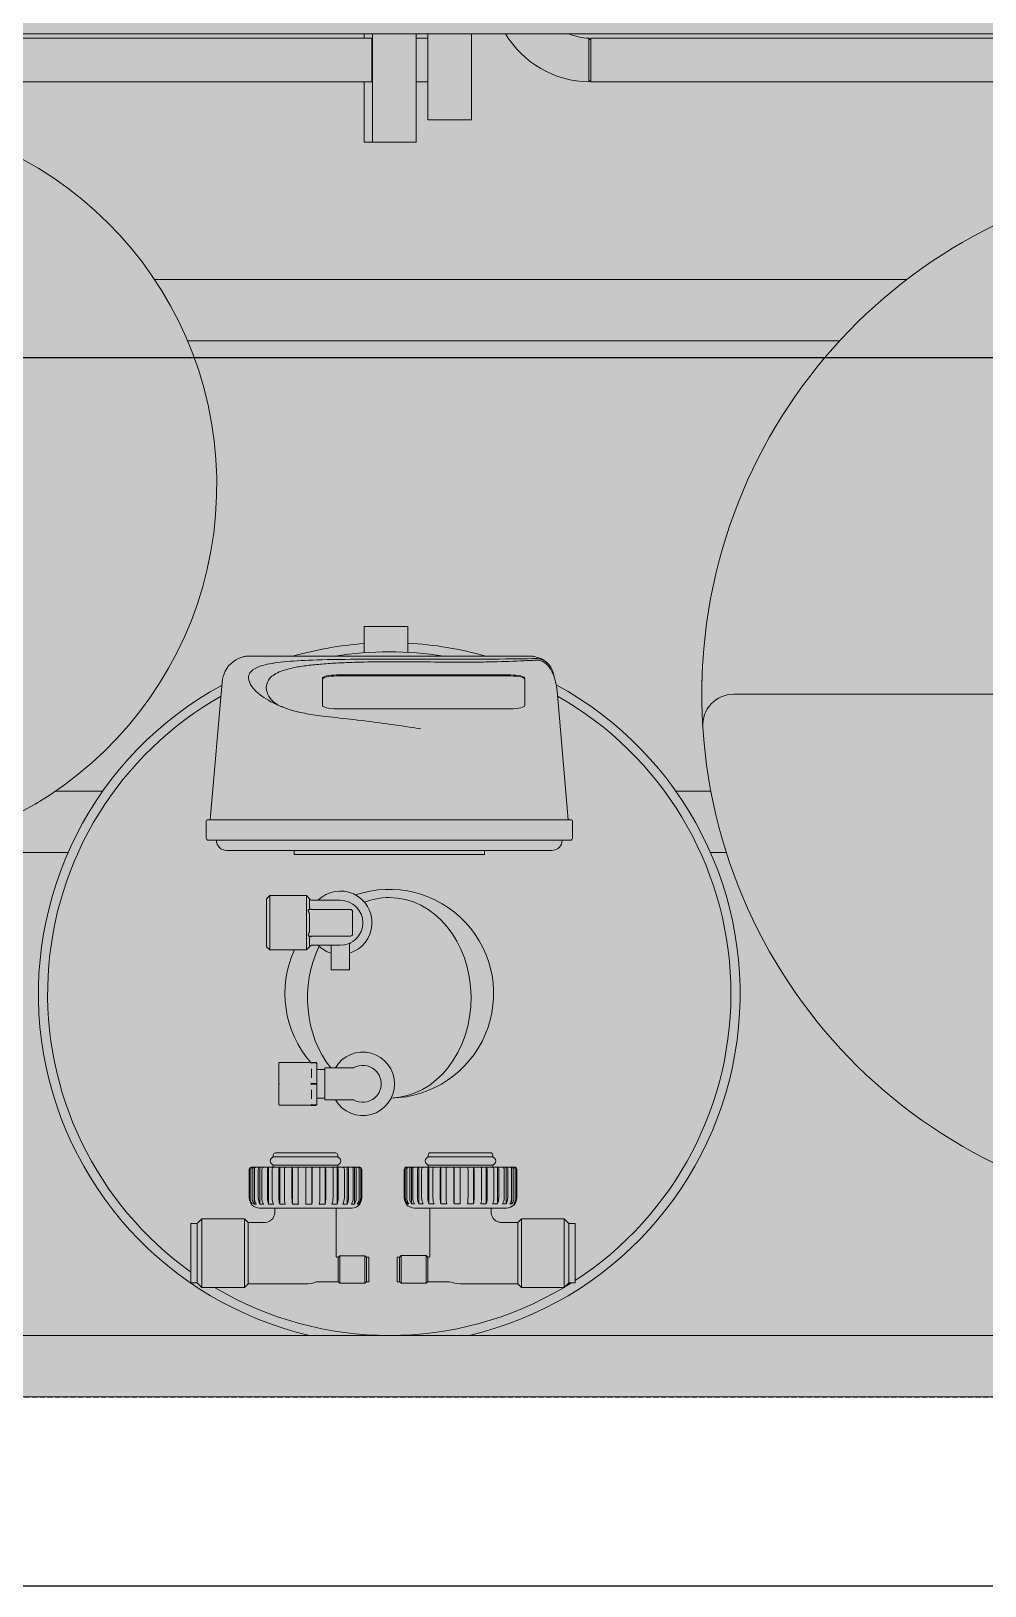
# Model space of a CAD drawing. Header units: centimetres. Extents: x 405564 to 502064, y 46284 to 60634.
# Drawn here: x 484770.3 to 484817, y 55890.3 to 55966.3 of the extents above; entities that cross this region are included whole.
import ezdxf

# ---------------------------------------------------------------- set-up
doc = ezdxf.new("R2010")
doc.units = ezdxf.units.CM
doc.linetypes.add('( Hidden )', pattern=[0.375, 0.25, -0.125])
doc.layers.get('0').update_dxf_attribs({"color": 8, "lineweight": 9})
doc.layers.add('0-KRCN-MİMARİ-220526', color=8, linetype='Continuous', lineweight=9)
doc.layers.add('Visible (ISO)', color=8, linetype='Continuous', lineweight=18)
doc.layers.add('AS_NOT_MIMARI', color=8, linetype='Continuous')
doc.layers.add('AS_TAV', color=8, linetype='Continuous')

# ---------------------------------------------------------------- blocks, each defined once
blk = doc.blocks.new('A$Cdfb98813')
h = blk.add_hatch()
h.set_pattern_fill('ANGLE', color=256)
h.set_pattern_definition([(0, (-482318.783, -59032.118), (0, 6.985), [5.08, -1.905]), (90, (-482318.783, -59032.118), (-6.985, 4e-16), [5.08, -1.905])])
h.paths.add_polyline_path([(2235.139, -683), (325.139, -683), (325.139, -933.015), (2235.139, -933.015)])
h.paths.add_polyline_path([(800, -700), (900, -700), (900, -800), (800, -800)], flags=16)
h.paths.add_polyline_path([(1700, -700), (1800, -700), (1800, -800), (1700, -800)], flags=16)
at = {"linetype": '( Hidden )'}
blk.add_lwpolyline([(2235.139, -683), (325.139, -683), (325.139, -933.015), (2235.139, -933.015)], close=True, dxfattribs=at)
blk.add_lwpolyline([(2235.139, -683), (325.139, -683), (325.139, -933.015), (2235.139, -933.015)], close=True, dxfattribs=at)
at = {"layer": 'AS_TAV'}
blk.add_lwpolyline([(1880, -882.25), (621.002, -882.25), (621.002, -942.25), (1880, -942.25)], close=True, dxfattribs=at)
at = {"layer": 'Visible (ISO)'}
for p, q in [((1002.004, -866.415), (842.484, -866.415)), ((919.053, -866.635), (937.25, -866.635)), ((936.876, -866.415), (936.876, -866.635)), ((937.25, -868.768), (937.25, -866.635)), ((937.289, -866.415), (937.289, -871.714)), ((939.423, -866.415), (939.423, -871.714)), ((939.423, -866.635), (939.993, -866.635)), ((939.993, -870.626), (939.993, -866.415)), ((942.127, -870.626), (942.127, -866.415)), ((947.952, -866.726), (947.863, -866.633)), ((947.952, -868.768), (947.952, -866.635)), ((947.952, -866.635), (982.114, -866.635)), ((919.053, -868.768), (937.25, -868.768)), ((936.876, -868.768), (936.876, -871.714)), ((939.993, -868.768), (939.423, -868.768)), ((947.858, -868.767), (947.952, -868.675)), ((947.952, -868.768), (982.114, -868.768)), ((942.127, -870.626), (939.993, -870.626)), ((936.876, -871.714), (937.289, -871.714)), ((937.289, -871.714), (939.423, -871.714)), ((963.411, -878.415), (926.621, -878.415)), ((960.12, -881.415), (928.24, -881.415)), ((939.009, -895.377), (936.876, -895.377)), ((936.876, -896.66), (936.876, -895.377)), ((939.009, -896.639), (939.009, -895.377)), ((931.171, -896.826), (945.033, -896.826)), ((934.83, -897.91), (934.83, -899.226)), ((944.03, -897.743), (935.53, -897.743)), ((935.53, -897.792), (944.03, -897.792)), ((944.73, -899.226), (944.73, -897.91)), ((929.94, -898.092), (929.352, -904.815)), ((929.94, -898.088), (929.94, -898.088)), ((946.301, -898.522), (946.852, -904.815)), ((935.53, -899.393), (944.03, -899.393)), ((1002.832, -898.687), (954.926, -898.687)), ((924.098, -903.415), (921.787, -903.415)), ((953.821, -903.415), (952.106, -903.415)), ((929.152, -904.865), (929.152, -905.715)), ((929.202, -904.815), (929.851, -904.815)), ((929.851, -904.815), (931.391, -904.815)), ((931.391, -904.815), (944.813, -904.815)), ((944.813, -904.815), (946.353, -904.815)), ((946.353, -904.815), (947.002, -904.815)), ((947.052, -904.865), (947.052, -905.715)), ((929.9, -905.815), (929.252, -905.815)), ((931.401, -905.815), (929.9, -905.815)), ((944.803, -905.815), (931.401, -905.815)), ((946.304, -905.815), (944.803, -905.815)), ((946.952, -905.815), (946.304, -905.815)), ((922.401, -906.415), (917.484, -906.415)), ((930.783, -906.315), (930.152, -906.315)), ((931.573, -906.315), (930.783, -906.315)), ((944.631, -906.315), (931.573, -906.315)), ((933.452, -906.315), (933.452, -906.515)), ((942.752, -906.515), (933.452, -906.515)), ((942.752, -906.315), (942.752, -906.515)), ((945.42, -906.315), (944.631, -906.315)), ((946.052, -906.315), (945.42, -906.315)), ((954.578, -906.415), (953.803, -906.415)), ((932.108, -908.675), (932.258, -908.525)), ((932.258, -911.175), (932.258, -908.525)), ((934.058, -908.525), (932.258, -908.525)), ((934.058, -911.175), (934.058, -908.525)), ((934.208, -908.675), (934.058, -908.525)), ((932.108, -908.675), (932.108, -911.025)), ((934.19, -909.2), (936.208, -909.2)), ((934.208, -909.2), (934.208, -908.675)), ((935.708, -908.75), (934.305, -908.75)), ((936.308, -909.3), (936.308, -910.4)), ((934.208, -910.263), (934.208, -909.436)), ((936.208, -910.5), (934.19, -910.5)), ((934.208, -911.025), (934.208, -910.5)), ((932.108, -911.025), (932.258, -911.175)), ((934.058, -911.175), (932.258, -911.175)), ((934.208, -911.025), (934.058, -911.175)), ((935.708, -910.95), (934.305, -910.95)), ((935.258, -912.15), (935.258, -910.95)), ((936.158, -912.15), (936.158, -910.916)), ((935.258, -912.15), (936.158, -912.15)), ((932.708, -917.72), (932.708, -916.725)), ((934.258, -916.673), (932.758, -916.673)), ((934.508, -916.67), (934.297, -916.67)), ((934.297, -916.692), (934.508, -916.692)), ((934.558, -916.728), (934.558, -916.72)), ((934.558, -917.712), (934.558, -916.728)), ((934.308, -917.434), (934.308, -916.985)), ((934.608, -917.02), (934.958, -917.02)), ((934.958, -916.945), (934.958, -918.495)), ((934.958, -916.945), (936.364, -916.945)), ((932.708, -918.715), (932.708, -917.72)), ((932.711, -917.72), (932.708, -917.72)), ((934.508, -917.698), (934.297, -917.698)), ((934.297, -917.742), (934.508, -917.742)), ((934.308, -918.454), (934.308, -918.005)), ((934.558, -917.728), (934.558, -917.712)), ((934.558, -918.712), (934.558, -917.728)), ((934.608, -918.42), (934.958, -918.42)), ((932.758, -918.767), (934.258, -918.767)), ((934.508, -918.748), (934.297, -918.748)), ((934.297, -918.77), (934.508, -918.77)), ((934.558, -918.72), (934.558, -918.712)), ((934.958, -918.495), (936.364, -918.495)), ((932.433, -921.291), (932.433, -921.191)), ((932.433, -921.291), (935.583, -921.291)), ((932.533, -921.091), (934.008, -921.091)), ((934.008, -921.091), (935.483, -921.091)), ((935.583, -921.291), (935.583, -921.191)), ((940.008, -921.288), (940.008, -921.188)), ((940.008, -921.288), (943.158, -921.288)), ((940.108, -921.088), (941.583, -921.088)), ((941.583, -921.088), (943.058, -921.088)), ((943.158, -921.288), (943.158, -921.188)), ((931.258, -921.891), (931.258, -923.291)), ((931.265, -921.891), (931.265, -923.291)), ((931.302, -923.291), (931.302, -921.891)), ((931.358, -921.791), (931.364, -921.791)), ((931.364, -921.798), (931.364, -921.791)), ((931.364, -921.791), (931.402, -921.791)), ((931.4, -921.891), (931.4, -923.291)), ((931.402, -921.791), (931.493, -921.791)), ((931.493, -923.591), (931.493, -921.791)), ((931.493, -921.791), (931.603, -921.791)), ((931.51, -923.291), (931.51, -921.891)), ((931.603, -921.791), (931.779, -921.791)), ((931.698, -921.891), (931.698, -923.291)), ((931.779, -923.591), (931.779, -921.791)), ((931.779, -921.791), (931.956, -921.791)), ((931.875, -923.291), (931.875, -921.891)), ((931.956, -921.791), (932.206, -921.791)), ((932.142, -921.891), (932.142, -923.291)), ((932.206, -923.591), (932.206, -921.791)), ((932.206, -921.791), (932.437, -921.791)), ((932.373, -923.291), (932.373, -921.891)), ((932.433, -921.691), (935.583, -921.691)), ((932.433, -921.791), (932.433, -921.691)), ((932.437, -921.791), (932.746, -921.791)), ((932.703, -921.891), (932.703, -923.291)), ((932.746, -923.591), (932.746, -921.791)), ((932.746, -921.791), (933.017, -921.791)), ((932.974, -923.291), (932.974, -921.891)), ((933.017, -921.791), (933.365, -921.791)), ((933.346, -921.891), (933.346, -923.291)), ((933.365, -923.591), (933.365, -921.791)), ((933.365, -921.791), (933.659, -921.791)), ((933.641, -923.291), (933.641, -921.891)), ((933.659, -921.791), (934.008, -921.791)), ((934.008, -921.791), (934.024, -921.791)), ((934.024, -921.791), (934.324, -921.791)), ((934.031, -921.891), (934.031, -923.291)), ((934.324, -921.791), (934.324, -923.591)), ((934.324, -921.791), (934.683, -921.791)), ((934.33, -923.291), (934.33, -921.891)), ((934.683, -921.791), (934.968, -921.791)), ((934.714, -921.891), (934.714, -923.291)), ((934.968, -921.791), (934.968, -923.591)), ((934.968, -921.791), (935.299, -921.791)), ((934.999, -923.291), (934.999, -921.891)), ((935.299, -921.791), (935.552, -921.791)), ((935.353, -921.891), (935.353, -923.291)), ((935.552, -921.791), (935.552, -923.591)), ((935.552, -921.791), (935.834, -921.791)), ((935.583, -921.791), (935.583, -921.691)), ((935.606, -923.291), (935.606, -921.891)), ((935.834, -921.791), (936.039, -921.791)), ((935.907, -921.891), (935.907, -923.291)), ((936.039, -921.791), (936.039, -923.591)), ((936.039, -921.791), (936.254, -921.791)), ((936.112, -923.291), (936.112, -921.891)), ((936.254, -921.791), (936.399, -921.791)), ((936.342, -921.891), (936.342, -923.291)), ((936.399, -921.791), (936.399, -923.591)), ((936.399, -921.791), (936.533, -921.791)), ((936.486, -923.291), (936.486, -921.891)), ((936.533, -921.791), (936.608, -921.791)), ((936.608, -921.791), (936.608, -921.827)), ((936.608, -921.791), (936.654, -921.791)), ((936.63, -921.891), (936.63, -923.291)), ((936.654, -921.791), (936.658, -921.791)), ((936.658, -921.791), (936.658, -921.791)), ((936.705, -923.291), (936.705, -921.891)), ((936.754, -921.891), (936.754, -923.291)), ((938.837, -923.288), (938.837, -921.888)), ((938.886, -921.888), (938.886, -923.288)), ((938.933, -921.788), (938.937, -921.788)), ((938.933, -921.788), (938.933, -921.788)), ((938.937, -921.788), (938.983, -921.788)), ((938.96, -923.288), (938.96, -921.888)), ((938.983, -921.824), (938.983, -921.788)), ((938.983, -921.788), (939.057, -921.788)), ((939.057, -921.788), (939.192, -921.788)), ((939.104, -921.888), (939.104, -923.288)), ((939.192, -923.588), (939.192, -921.788)), ((939.192, -921.788), (939.337, -921.788)), ((939.249, -923.288), (939.249, -921.888)), ((939.337, -921.788), (939.551, -921.788)), ((939.478, -921.888), (939.478, -923.288)), ((939.551, -923.588), (939.551, -921.788)), ((939.551, -921.788), (939.757, -921.788)), ((939.684, -923.288), (939.684, -921.888)), ((939.757, -921.788), (940.038, -921.788)), ((939.985, -921.888), (939.985, -923.288)), ((940.008, -921.688), (943.158, -921.688)), ((940.008, -921.788), (940.008, -921.688)), ((940.038, -923.588), (940.038, -921.788)), ((940.038, -921.788), (940.292, -921.788)), ((940.238, -923.288), (940.238, -921.888)), ((940.292, -921.788), (940.623, -921.788)), ((940.592, -921.888), (940.592, -923.288)), ((940.623, -923.588), (940.623, -921.788)), ((940.623, -921.788), (940.908, -921.788)), ((940.877, -923.288), (940.877, -921.888)), ((940.908, -921.788), (941.267, -921.788)), ((941.261, -921.888), (941.261, -923.288)), ((941.267, -923.588), (941.267, -921.788)), ((941.267, -921.788), (941.566, -921.788)), ((941.56, -923.288), (941.56, -921.888)), ((941.566, -921.788), (941.931, -921.788)), ((941.931, -921.788), (942.226, -921.788)), ((941.95, -921.888), (941.95, -923.288)), ((942.226, -921.788), (942.226, -923.588)), ((942.226, -921.788), (942.574, -921.788)), ((942.245, -923.288), (942.245, -921.888)), ((942.574, -921.788), (942.845, -921.788)), ((942.616, -921.888), (942.616, -923.288)), ((942.845, -921.788), (942.845, -923.588)), ((942.845, -921.788), (943.154, -921.788)), ((942.888, -923.288), (942.888, -921.888)), ((943.154, -921.788), (943.385, -921.788)), ((943.158, -921.788), (943.158, -921.688)), ((943.218, -921.888), (943.218, -923.288)), ((943.385, -921.788), (943.385, -923.588)), ((943.385, -921.788), (943.635, -921.788)), ((943.449, -923.288), (943.449, -921.888)), ((943.635, -921.788), (943.811, -921.788)), ((943.716, -921.888), (943.716, -923.288)), ((943.811, -921.788), (943.811, -923.588)), ((943.811, -921.788), (943.988, -921.788)), ((943.892, -923.288), (943.892, -921.888)), ((943.988, -921.788), (944.098, -921.788)), ((944.081, -921.888), (944.081, -923.288)), ((944.098, -921.788), (944.098, -923.588)), ((944.098, -921.788), (944.189, -921.788)), ((944.189, -921.788), (944.226, -921.788)), ((944.191, -923.288), (944.191, -921.888)), ((944.226, -921.788), (944.226, -921.795)), ((944.226, -921.788), (944.233, -921.788)), ((944.288, -921.888), (944.288, -923.288)), ((944.326, -923.288), (944.326, -921.888)), ((944.333, -921.888), (944.333, -923.288)), ((931.364, -923.591), (931.364, -923.533)), ((931.364, -923.591), (931.402, -923.591)), ((931.493, -923.591), (931.603, -923.591)), ((931.779, -923.591), (931.956, -923.591)), ((932.206, -923.591), (932.437, -923.591)), ((932.746, -923.591), (933.017, -923.591)), ((933.365, -923.591), (933.659, -923.591)), ((934.024, -923.591), (934.324, -923.591)), ((934.683, -923.591), (934.968, -923.591)), ((935.299, -923.591), (935.552, -923.591)), ((935.834, -923.591), (936.039, -923.591)), ((936.254, -923.591), (936.399, -923.591)), ((936.533, -923.591), (936.608, -923.591)), ((936.608, -923.441), (936.608, -923.591)), ((936.654, -923.591), (936.658, -923.591)), ((936.658, -923.591), (936.658, -923.585)), ((938.933, -923.588), (938.933, -923.582)), ((938.933, -923.588), (938.937, -923.588)), ((938.983, -923.588), (938.983, -923.438)), ((938.983, -923.588), (939.057, -923.588)), ((939.192, -923.588), (939.337, -923.588)), ((939.551, -923.588), (939.757, -923.588)), ((940.038, -923.588), (940.292, -923.588)), ((940.623, -923.588), (940.908, -923.588)), ((941.267, -923.588), (941.566, -923.588)), ((941.931, -923.588), (942.226, -923.588)), ((942.574, -923.588), (942.845, -923.588)), ((943.154, -923.588), (943.385, -923.588)), ((943.635, -923.588), (943.811, -923.588)), ((943.988, -923.588), (944.098, -923.588)), ((944.189, -923.588), (944.226, -923.588)), ((944.226, -923.529), (944.226, -923.588)), ((928.708, -924.541), (928.933, -924.316)), ((928.933, -924.316), (928.933, -927.666)), ((931.033, -924.316), (928.933, -924.316)), ((931.033, -927.666), (931.033, -924.316)), ((931.208, -924.491), (931.033, -924.316)), ((931.208, -927.491), (931.208, -924.491)), ((932.008, -924.491), (931.208, -924.491)), ((936.258, -923.791), (931.758, -923.791)), ((932.508, -923.991), (932.508, -923.791)), ((935.508, -925.991), (935.508, -923.791)), ((943.833, -923.788), (939.333, -923.788)), ((940.083, -925.988), (940.083, -923.788)), ((943.083, -923.988), (943.083, -923.788)), ((943.583, -924.488), (944.383, -924.488)), ((944.383, -924.488), (944.558, -924.313)), ((944.383, -924.488), (944.383, -927.488)), ((944.558, -924.313), (944.558, -927.663)), ((944.558, -924.313), (946.658, -924.313)), ((946.658, -927.663), (946.658, -924.313)), ((946.883, -924.538), (946.658, -924.313)), ((928.408, -927.441), (928.408, -924.541)), ((928.708, -924.541), (928.408, -924.541)), ((928.708, -927.441), (928.708, -924.541)), ((946.883, -924.538), (946.883, -927.438)), ((946.883, -924.538), (947.183, -924.538)), ((947.183, -924.538), (947.183, -927.438)), ((935.551, -926.191), (935.608, -926.191)), ((935.608, -926.191), (935.683, -926.116)), ((935.608, -926.191), (935.608, -927.391)), ((935.683, -926.116), (935.683, -927.466)), ((935.683, -926.116), (936.913, -926.116)), ((936.913, -926.116), (936.913, -927.466)), ((936.988, -926.191), (936.913, -926.116)), ((936.988, -927.391), (936.988, -926.191)), ((936.988, -926.191), (937.108, -926.191)), ((937.108, -926.191), (937.108, -927.391)), ((938.483, -927.388), (938.483, -926.188)), ((938.603, -926.188), (938.483, -926.188)), ((938.603, -926.188), (938.678, -926.113)), ((938.603, -926.188), (938.603, -927.388)), ((938.678, -927.463), (938.678, -926.113)), ((939.908, -926.113), (938.678, -926.113)), ((939.908, -927.463), (939.908, -926.113)), ((939.983, -926.188), (939.908, -926.113)), ((939.983, -927.388), (939.983, -926.188)), ((940.04, -926.188), (939.983, -926.188)), ((928.708, -927.441), (928.408, -927.441)), ((928.708, -927.441), (928.933, -927.666)), ((931.208, -927.491), (931.033, -927.666)), ((934.008, -927.491), (931.208, -927.491)), ((934.556, -927.391), (935.608, -927.391)), ((935.608, -927.391), (935.683, -927.466)), ((935.683, -927.466), (936.913, -927.466)), ((936.988, -927.391), (936.913, -927.466)), ((936.988, -927.391), (937.108, -927.391)), ((938.603, -927.388), (938.483, -927.388)), ((938.603, -927.388), (938.678, -927.463)), ((939.908, -927.463), (938.678, -927.463)), ((939.983, -927.388), (939.908, -927.463)), ((941.035, -927.388), (939.983, -927.388)), ((941.583, -927.488), (944.383, -927.488)), ((944.383, -927.488), (944.558, -927.663)), ((946.883, -927.438), (946.658, -927.663)), ((946.883, -927.438), (947.183, -927.438)), ((931.033, -927.666), (928.933, -927.666)), ((944.558, -927.663), (946.658, -927.663)), ((842.484, -930.015), (1054.484, -930.015)), ((839.484, -933.015), (1057.484, -933.015))]:
    blk.add_line(p, q, dxfattribs=at)
for centre, radius, start, end in [((947.952, -863.892), 4.877, 211.1542, 268.89477), ((947.952, -863.892), 2.743, 246.88535, 268.13494), ((911.572, -888.472), 18.1, 93.37893, 86.62107), ((978.879, -898.687), 25.5, 3.58332, 176.41668), ((938.102, -913.315), 17.15, 94.10027, 105.95999), ((938.102, -913.315), 17.15, 74.04001, 86.96729), ((931.171, -897.626), 0.8, 90, 102.26475), ((938.102, -913.315), 16.7, 80.88103, 99.11897), ((945.033, -897.626), 0.8, 77.73525, 90), ((938.102, -913.315), 17.15, 118.46719, 256.84575), ((938.102, -913.315), 16.7, 115.65575, 115.65577), ((938.102, -913.315), 17.15, 283.15425, 61.59343), ((938.102, -913.315), 16.7, 119.49394, 234.51587), ((938.102, -913.315), 16.7, 60.57023, 60.57025), ((938.102, -913.315), 16.7, 302.94075, 60.50606), ((954.926, -900.187), 1.5, 90, 183.58332), ((978.879, -898.687), 25.5, 183.58332, 356.41668), ((929.202, -904.865), 0.05, 90, 180), ((947.002, -904.865), 0.05, 0, 90), ((929.252, -905.715), 0.1, 180, 270), ((930.152, -905.815), 0.5, 180, 270), ((946.052, -905.815), 0.5, 270, 0), ((946.952, -905.715), 0.1, 270.0005, 0), ((935.708, -909.85), 1.55, 287.27198, 134.79132), ((938.102, -913.315), 5.1, 271.03421, 108.8895), ((934.305, -908.65), 0.1, 194.47751, 270), ((935.708, -909.85), 1.1, 270, 90), ((936.208, -909.3), 0.1, 0, 90), ((936.208, -910.4), 0.1, 270, 0), ((938.102, -913.315), 5.1, 155.19068, 221.17938), ((934.305, -911.05), 0.1, 90, 165.52249), ((935.708, -909.85), 1.55, 225.20868, 252.72802), ((936.808, -917.72), 1.55, 210, 150), ((936.808, -917.72), 0.9, 49.67978, 119.90828), ((934.608, -916.97), 0.05, 180, 270), ((938.102, -913.315), 5.1, 226.01277, 226.57282), ((938.102, -913.315), 4.625, 307.89154, 307.89292), ((934.608, -918.47), 0.05, 90, 180), ((936.808, -917.72), 0.9, 240.09172, 310.32022), ((932.483, -921.491), 0.2, 90, 270), ((932.533, -921.191), 0.1, 90.00093, 180), ((935.483, -921.191), 0.1, 0, 89.99907), ((935.533, -921.491), 0.2, 270, 90), ((940.058, -921.488), 0.2, 90, 270), ((940.108, -921.188), 0.1, 90.00093, 180), ((943.058, -921.188), 0.1, 0, 89.99907), ((943.108, -921.488), 0.2, 270, 90), ((931.358, -921.891), 0.1, 90, 180), ((944.233, -921.888), 0.1, 0, 90), ((931.758, -923.291), 0.5, 180, 270), ((936.258, -923.291), 0.5, 270, 323.1301), ((939.333, -923.288), 0.5, 216.8699, 270), ((943.833, -923.288), 0.5, 270, 0), ((934.008, -925.991), 1.5, 354.44669, 0), ((941.583, -925.988), 1.5, 180, 185.55331), ((934.008, -925.991), 1.5, 270, 290.69384), ((941.583, -925.988), 1.5, 249.30616, 270), ((938.102, -913.315), 16.7, 300.88187, 302.2541), ((938.102, -913.315), 16.7, 239.24636, 300.7773)]:
    blk.add_arc(centre, radius, start, end, dxfattribs=at)
at = {"layer": 'Visible (ISO)', "extrusion": (0, 0, -1)}
for centre, major_axis, ratio, start_param, end_param in [((935.53, -897.91), (-0.7, 0), 0.23913, 0, 1.570796), ((935.53, -897.959), (-0.7, 0), 0.23913, 0, 1.570796), ((944.03, -897.91), (0.7, 0), 0.23913, 4.712389, 6.283185), ((944.03, -897.959), (0.7, 0), 0.23913, 4.712389, 6.283185), ((882.122, -896.67), (63.981, -11.28), 0.675743, 6.052129, 6.054634), ((935.53, -899.226), (-0.7, 0), 0.23913, 4.712389, 6.283185), ((944.03, -899.226), (0.7, 0), 0.23913, 0, 1.570796), ((937.218, -909.132), (-34.559, 5.163), 0.258191, 1.586009, 1.602337), ((938.102, -913.515), (0, 4.9), 0.816327, 5.975015, 6.283185), ((938.102, -913.515), (0, 4.9), 0.816327, 0, 3.118518), ((938.102, -913.515), (0, 4.9), 0.816327, 3.936902, 5.251325), ((938.102, -913.515), (0, 4.9), 0.816327, 3.318247, 3.31825), ((931.364, -921.891), (-0.001, 0.1), 0.99364, 4.720675, 6.291364), ((931.402, -921.891), (0.001, -0.1), 0.99364, 1.579075, 3.149763), ((931.493, -921.891), (0, 0.1), 0.931206, 4.713185, 6.283874), ((931.603, -921.891), (0, -0.1), 0.931206, 1.571592, 3.14228), ((931.779, -921.891), (0, 0.1), 0.810261, 4.712701, 6.283389), ((931.956, -921.891), (0, -0.1), 0.810261, 1.571108, 3.141796), ((932.206, -921.891), (0, 0.1), 0.638404, 4.712572, 6.283261), ((932.437, -921.891), (0, -0.1), 0.638404, 1.57098, 3.141668), ((932.746, -921.891), (0, 0.1), 0.426434, 4.712524, 6.283212), ((933.017, -921.891), (0, -0.1), 0.426434, 1.570931, 3.141619), ((933.365, -921.891), (0, 0.1), 0.18767, 4.712504, 6.283192), ((933.659, -921.891), (0, -0.1), 0.18767, 1.570911, 3.1416), ((934.024, -921.891), (0, -0.1), 0.062887, 3.141589, 4.712277), ((934.324, -921.891), (0, 0.1), 0.062887, 6.283182, 7.85387), ((934.683, -921.891), (0, -0.1), 0.309492, 3.141579, 4.712267), ((934.968, -921.891), (0, 0.1), 0.309492, 6.283171, 7.853859), ((935.299, -921.891), (0, -0.1), 0.536651, 3.141547, 4.712235), ((935.552, -921.891), (0, 0.1), 0.536651, 6.28314, 7.853828), ((935.834, -921.891), (0, -0.1), 0.73009, 3.14147, 4.712158), ((936.039, -921.891), (0, 0.1), 0.73009, 6.283063, 7.853751), ((936.254, -921.891), (0, -0.1), 0.877654, 3.141238, 4.711926), ((936.399, -921.891), (0, 0.1), 0.877654, 6.282831, 7.853519), ((936.533, -921.891), (0, -0.1), 0.970073, 3.139914, 4.710602), ((936.608, -921.891), (0, 0.1), 0.970073, 6.281508, 7.852196), ((936.654, -921.891), (0.1, 0.003), 0.998461, 4.746543, 6.317231), ((938.937, -921.888), (0.1, -0.003), 0.998461, 3.107581, 4.678269), ((938.983, -921.888), (0, 0.1), 0.970073, 4.714176, 6.284864), ((939.057, -921.888), (0, -0.1), 0.970073, 1.572582, 3.14327), ((939.192, -921.888), (0, 0.1), 0.877654, 4.712852, 6.28354), ((939.337, -921.888), (0, -0.1), 0.877654, 1.571259, 3.141947), ((939.551, -921.888), (0, 0.1), 0.73009, 4.71262, 6.283308), ((939.757, -921.888), (0, -0.1), 0.73009, 1.571027, 3.141715), ((940.038, -921.888), (0, 0.1), 0.536651, 4.712543, 6.283231), ((940.292, -921.888), (0, -0.1), 0.536651, 1.57095, 3.141638), ((940.623, -921.888), (0, 0.1), 0.309492, 4.712511, 6.283199), ((940.908, -921.888), (0, -0.1), 0.309492, 1.570919, 3.141607), ((941.267, -921.888), (0, 0.1), 0.062887, 4.712501, 6.283189), ((941.566, -921.888), (0, -0.1), 0.062887, 1.570908, 3.141596), ((941.931, -921.888), (0, -0.1), 0.18767, 3.141586, 4.712274), ((942.226, -921.888), (0, 0.1), 0.18767, 6.283178, 7.853867), ((942.574, -921.888), (0, -0.1), 0.426434, 3.141566, 4.712254), ((942.845, -921.888), (0, 0.1), 0.426434, 6.283159, 7.853847), ((943.154, -921.888), (0, -0.1), 0.638404, 3.141517, 4.712206), ((943.385, -921.888), (0, 0.1), 0.638404, 6.28311, 7.853798), ((943.635, -921.888), (0, -0.1), 0.810261, 3.141389, 4.712077), ((943.811, -921.888), (0, 0.1), 0.810261, 6.282982, 7.85367), ((943.988, -921.888), (0, -0.1), 0.931206, 3.140904, 4.711592), ((944.098, -921.888), (0, 0.1), 0.931206, 6.282498, 7.853186), ((944.189, -921.888), (-0.001, -0.1), 0.99364, 3.133414, 4.704103), ((944.226, -921.888), (0.001, 0.1), 0.99364, 6.275015, 7.845703), ((931.761, -923.291), (0.002, 0.5), 0.99349, 4.063838, 4.707421), ((931.799, -923.291), (-0.002, -0.5), 0.99349, 0.922234, 1.565818), ((931.865, -923.291), (0, 0.5), 0.931065, 4.068321, 4.711904), ((931.975, -923.291), (0, -0.5), 0.931065, 0.926727, 1.57031), ((932.103, -923.291), (0, 0.5), 0.810138, 4.068617, 4.712201), ((932.28, -923.291), (0, -0.5), 0.810139, 0.927024, 1.570608), ((932.461, -923.291), (0, 0.5), 0.638308, 4.068696, 4.71228), ((932.692, -923.291), (0, -0.5), 0.638308, 0.927103, 1.570687), ((932.916, -923.291), (0, 0.5), 0.42637, 4.068726, 4.71231), ((933.188, -923.291), (0, -0.5), 0.42637, 0.927133, 1.570717), ((933.44, -923.291), (0, 0.5), 0.187641, 4.068738, 4.712321), ((933.734, -923.291), (0, -0.5), 0.187641, 0.927145, 1.570729), ((933.999, -923.291), (0, -0.5), 0.062878, 4.712454, 5.356038), ((934.299, -923.291), (0, 0.5), 0.062878, 1.570862, 2.214445), ((934.559, -923.291), (0, -0.5), 0.309445, 4.712461, 5.356044), ((934.844, -923.291), (0, 0.5), 0.309445, 1.570868, 2.214452), ((935.084, -923.291), (0, -0.5), 0.53657, 4.71248, 5.356064), ((935.338, -923.291), (0, 0.5), 0.53657, 1.570888, 2.214471), ((935.542, -923.291), (0, -0.5), 0.729979, 4.712528, 5.356111), ((935.747, -923.291), (0, 0.5), 0.729979, 1.570935, 2.214519), ((935.903, -923.291), (0, -0.5), 0.877521, 4.71267, 5.356253), ((936.048, -923.291), (0, 0.5), 0.877522, 1.571078, 2.214661), ((936.145, -923.291), (0.001, -0.5), 0.969926, 4.713478, 5.357061), ((936.22, -923.291), (-0.001, 0.5), 0.969926, 1.571887, 2.215471), ((936.253, -923.291), (0.501, -0.012), 0.998614, 6.259968, 6.903551), ((939.338, -923.287), (0.501, 0.012), 0.998614, 2.521274, 3.164857), ((939.371, -923.287), (0.001, 0.5), 0.969926, 4.067717, 4.7113), ((939.445, -923.287), (-0.001, -0.5), 0.969926, 0.926122, 1.569705), ((939.543, -923.287), (0, 0.5), 0.877521, 4.068525, 4.712108), ((939.688, -923.287), (0, -0.5), 0.877522, 0.926931, 1.570515), ((939.843, -923.287), (0, 0.5), 0.729979, 4.068667, 4.71225), ((940.049, -923.287), (0, -0.5), 0.729979, 0.927074, 1.570657), ((940.253, -923.287), (0, 0.5), 0.53657, 4.068714, 4.712298), ((940.506, -923.287), (0, -0.5), 0.53657, 0.927122, 1.570705), ((940.746, -923.287), (0, 0.5), 0.309445, 4.068734, 4.712317), ((941.032, -923.287), (0, -0.5), 0.309445, 0.927141, 1.570724), ((941.292, -923.287), (0, 0.5), 0.062878, 4.06874, 4.712324), ((941.592, -923.287), (0, -0.5), 0.062878, 0.927148, 1.570731), ((941.856, -923.287), (0, -0.5), 0.187641, 4.712456, 5.35604), ((942.151, -923.287), (0, 0.5), 0.187641, 1.570864, 2.214447), ((942.403, -923.287), (0, -0.5), 0.42637, 4.712468, 5.356052), ((942.674, -923.287), (0, 0.5), 0.42637, 1.570876, 2.214459), ((942.898, -923.287), (0, -0.5), 0.638308, 4.712498, 5.356082), ((943.13, -923.287), (0, 0.5), 0.638308, 1.570906, 2.214489), ((943.311, -923.287), (0, -0.5), 0.810138, 4.712577, 5.356161), ((943.487, -923.287), (0, 0.5), 0.810139, 1.570985, 2.214568), ((943.615, -923.287), (0, -0.5), 0.931065, 4.712874, 5.356457), ((943.726, -923.287), (0, 0.5), 0.931065, 1.571282, 2.214866), ((943.792, -923.287), (0.002, -0.5), 0.99349, 4.717357, 5.36094), ((943.829, -923.287), (-0.002, 0.5), 0.99349, 1.575775, 2.219358)]:
    blk.add_ellipse(centre, major_axis=major_axis, ratio=ratio, start_param=start_param, end_param=end_param, dxfattribs=at)
at = {"layer": 'Visible (ISO)'}
for points in [[(937.289, -866.688), (937.276, -866.701), (937.263, -866.714), (937.25, -866.727)], [(937.25, -868.676), (937.263, -868.689), (937.276, -868.702), (937.289, -868.715)], [(945.846, -897.175), (945.661, -897), (945.425, -896.892), (945.203, -896.844)], [(946.301, -898.522), (946.276, -898.238), (946.209, -897.958), (946.104, -897.689)], [(935.248, -911.33), (935.251, -911.331), (935.255, -911.332), (935.258, -911.334)], [(936.158, -911.334), (936.161, -911.332), (936.165, -911.331), (936.168, -911.33)], [(934.281, -916.696), (934.279, -916.7), (934.276, -916.704), (934.274, -916.708)], [(934.281, -916.67), (934.28, -916.67), (934.279, -916.67), (934.279, -916.67)], [(934.281, -916.67), (934.28, -916.67), (934.28, -916.67), (934.279, -916.67)], [(934.281, -917.693), (934.279, -917.69), (934.276, -917.687), (934.274, -917.685)], [(934.281, -917.746), (934.279, -917.75), (934.276, -917.753), (934.274, -917.755)], [(934.281, -918.743), (934.279, -918.74), (934.276, -918.736), (934.274, -918.732)], [(934.281, -918.77), (934.28, -918.77), (934.28, -918.77), (934.279, -918.77)], [(934.281, -918.77), (934.281, -918.77), (934.281, -918.77), (934.281, -918.77)], [(935.551, -926.191), (935.551, -926.191), (935.551, -926.191), (935.551, -926.191)], [(940.09, -926.133), (940.09, -926.133), (940.09, -926.133), (940.09, -926.133)], [(941.035, -927.388), (941.035, -927.388), (941.035, -927.388), (941.035, -927.388)]]:
    blk.add_open_spline(points, degree=3, dxfattribs=at)
for points, knots in [([(947.863, -866.633), (947.863, -866.633), (947.863, -866.633), (947.863, -866.633), (947.863, -866.633), (947.863, -866.661), (947.863, -866.715), (947.862, -866.769), (947.862, -866.847), (947.862, -866.947), (947.862, -867.046), (947.861, -867.164), (947.861, -867.293), (947.861, -867.423), (947.86, -867.562), (947.86, -867.702)], [-0.2501612, -0.2501612, -0.2501612, -0.2501612, -0.25, -0.25, -0.25, -0.1875, -0.1875, -0.1875, -0.125, -0.125, -0.125, -0.0625, -0.0625, -0.0625, 0, 0, 0, 0]), ([(947.86, -867.702), (947.859, -867.981), (947.859, -868.258), (947.859, -868.455), (947.858, -868.554), (947.858, -868.633), (947.858, -868.686), (947.858, -868.74), (947.858, -868.767), (947.858, -868.767)], [-1, -1, -1, -1, -0.875, -0.875, -0.875, -0.8125, -0.8125, -0.8125, -0.7500877, -0.7500877, -0.7500877, -0.7500877]), ([(931.001, -896.844), (930.642, -896.922), (930.256, -897.195), (929.997, -897.727), (929.956, -897.911), (929.94, -898.088)], [0, 0, 0, 0, 3.562875, 3.562875, 5.35559, 5.35559, 5.35559, 5.35559]), ([(933.395, -899.482), (933.145, -899.412), (932.885, -899.308), (932.629, -899.203), (932.466, -899.127), (931.978, -898.868), (931.723, -898.679), (931.419, -898.367), (931.332, -898.24), (931.254, -898.059), (931.237, -897.998), (931.221, -897.894), (931.221, -897.848), (931.236, -897.748), (931.255, -897.696), (931.353, -897.538), (931.477, -897.442), (931.872, -897.276), (932.146, -897.207), (932.858, -897.101), (933.274, -897.066), (934.227, -897.018), (934.812, -896.997), (936.402, -896.971), (937.086, -896.968), (938.284, -896.964), (938.99, -896.966), (940.846, -896.971), (941.913, -896.975), (944.034, -896.961), (944.725, -896.951), (945.277, -896.941)], [0.000246, 0.000246, 0.000246, 0.000246, 0.938792, 0.938792, 3.066916, 3.066916, 8.042911, 8.042911, 11.63656, 11.63656, 13.470257, 13.470257, 15.01691, 15.01691, 16.886952, 16.886952, 20.958774, 20.958774, 25.148685, 25.148685, 29.291194, 29.291194, 32.674371, 32.674371, 35.689613, 35.689613, 40.62606, 40.62606, 47.551374, 47.551374, 52.489589, 52.489589, 52.489589, 52.489589]), ([(945.277, -897.017), (945.275, -897.017), (945.273, -897.017), (945.147, -897.025), (945.022, -897.032), (944.772, -897.045), (944.646, -897.051), (944.016, -897.079), (943.506, -897.095), (942.738, -897.109), (942.482, -897.113), (941.97, -897.117), (941.714, -897.118), (940.948, -897.117), (940.44, -897.112), (939.424, -897.102), (938.916, -897.097), (937.896, -897.095), (937.383, -897.099), (936.609, -897.116), (936.349, -897.124), (935.828, -897.144), (935.565, -897.157), (935.047, -897.189), (934.793, -897.209), (934.306, -897.255), (934.073, -897.282), (933.75, -897.329), (933.647, -897.346), (933.451, -897.382), (933.359, -897.401), (933.099, -897.462), (932.949, -897.508), (932.69, -897.607), (932.582, -897.661), (932.4, -897.775), (932.328, -897.835), (932.156, -898.021), (932.104, -898.154), (932.087, -898.356), (932.091, -898.423), (932.115, -898.558), (932.135, -898.624), (932.221, -898.821), (932.316, -898.949), (932.515, -899.117), (932.581, -899.165), (932.655, -899.212)], [0.0776353, 0.0776353, 0.0776353, 0.0776353, 0.0779136, 0.0779136, 0.0935386, 0.0935386, 0.1091636, 0.1091636, 0.1716636, 0.1716636, 0.2029136, 0.2029136, 0.2341636, 0.2341636, 0.2966636, 0.2966636, 0.3591636, 0.3591636, 0.4216636, 0.4216636, 0.4529136, 0.4529136, 0.4841636, 0.4841636, 0.5154136, 0.5154136, 0.5466636, 0.5466636, 0.5622886, 0.5622886, 0.5779136, 0.5779136, 0.6091636, 0.6091636, 0.6404136, 0.6404136, 0.6716636, 0.6716636, 0.7341636, 0.7341636, 0.7654136, 0.7654136, 0.7966636, 0.7966636, 0.8591636, 0.8591636, 0.8847726, 0.8847726, 0.8847726, 0.8847726]), ([(946.147, -897.749), (946.133, -897.662), (946.107, -897.573), (946.03, -897.402), (945.977, -897.317), (945.84, -897.161), (945.761, -897.097), (945.614, -897.013), (945.547, -896.984), (945.409, -896.948), (945.343, -896.94), (945.277, -896.941)], [0, 0, 0, 0, 0.381629, 0.381629, 0.759783, 0.759783, 1.135288, 1.135288, 1.40392, 1.40392, 1.646261, 1.646261, 1.646261, 1.646261]), ([(946.104, -897.689), (946.063, -897.585), (946.012, -897.489), (945.879, -897.3), (945.794, -897.214), (945.643, -897.108), (945.577, -897.072), (945.465, -897.035), (945.427, -897.026), (945.35, -897.016), (945.314, -897.015), (945.277, -897.017)], [0.472865, 0.472865, 0.472865, 0.472865, 0.967811, 0.967811, 1.561774, 1.561774, 1.940129, 1.940129, 2.132617, 2.132617, 2.312393, 2.312393, 2.312393, 2.312393]), ([(953.429, -900.281), (953.429, -900.281), (953.428, -900.276), (953.428, -900.266), (953.428, -900.266), (953.428, -900.265), (953.427, -900.265), (953.427, -900.255), (953.426, -900.24), (953.425, -900.22), (953.425, -900.219), (953.425, -900.217), (953.424, -900.216), (953.424, -900.206), (953.423, -900.197), (953.423, -900.186), (953.423, -900.183), (953.422, -900.181), (953.422, -900.179), (953.422, -900.168), (953.421, -900.156), (953.42, -900.144), (953.42, -900.141), (953.42, -900.138), (953.42, -900.134), (953.419, -900.122), (953.418, -900.109), (953.418, -900.095), (953.417, -900.091), (953.417, -900.087), (953.417, -900.083), (953.416, -900.069), (953.415, -900.054), (953.414, -900.039), (953.414, -900.034), (953.414, -900.029), (953.414, -900.024), (953.413, -900.008), (953.412, -899.992), (953.411, -899.976), (953.41, -899.953), (953.409, -899.93), (953.408, -899.905), (953.407, -899.899), (953.407, -899.892), (953.407, -899.884), (953.406, -899.866), (953.405, -899.848), (953.404, -899.828), (953.404, -899.82), (953.403, -899.812), (953.403, -899.804), (953.402, -899.784), (953.401, -899.764), (953.401, -899.744), (953.4, -899.735), (953.4, -899.726), (953.399, -899.717), (953.397, -899.666), (953.395, -899.613), (953.394, -899.557), (953.393, -899.547), (953.393, -899.536), (953.392, -899.525), (953.391, -899.469), (953.389, -899.41), (953.387, -899.348), (953.387, -899.336), (953.387, -899.324), (953.386, -899.312), (953.386, -899.287), (953.385, -899.261), (953.385, -899.235), (953.384, -899.223), (953.384, -899.21), (953.384, -899.198), (953.383, -899.171), (953.383, -899.144), (953.382, -899.116), (953.382, -899.103), (953.382, -899.091), (953.382, -899.078), (953.381, -899.05), (953.381, -899.021), (953.38, -898.992), (953.38, -898.979), (953.38, -898.966), (953.38, -898.954), (953.38, -898.924), (953.379, -898.894), (953.379, -898.864), (953.379, -898.851), (953.379, -898.838), (953.379, -898.826), (953.379, -898.795), (953.379, -898.763), (953.379, -898.732), (953.379, -898.687), (953.379, -898.642), (953.379, -898.596), (953.379, -898.584), (953.379, -898.572), (953.379, -898.56), (953.379, -898.48), (953.38, -898.398), (953.381, -898.314), (953.382, -898.303), (953.382, -898.293), (953.382, -898.282), (953.382, -898.244), (953.383, -898.206), (953.384, -898.167), (953.385, -898.118), (953.386, -898.068), (953.387, -898.018), (953.388, -898.009), (953.388, -898.001), (953.388, -897.992), (953.391, -897.9), (953.394, -897.808), (953.397, -897.715), (953.397, -897.709), (953.398, -897.703), (953.398, -897.697), (953.402, -897.601), (953.406, -897.504), (953.411, -897.407), (953.411, -897.404), (953.411, -897.4), (953.411, -897.397), (953.416, -897.297), (953.422, -897.196), (953.429, -897.094)], [0, 0, 0, 0, 0.00292601, 0.00292601, 0.00292601, 0.00304573, 0.00304573, 0.00304573, 0.00587225, 0.00587225, 0.00587225, 0.00609147, 0.00609147, 0.00609147, 0.00735285, 0.00735285, 0.00735285, 0.00761434, 0.00761434, 0.00761434, 0.00883706, 0.00883706, 0.00883706, 0.0091372, 0.0091372, 0.0091372, 0.01032484, 0.01032484, 0.01032484, 0.01066007, 0.01066007, 0.01066007, 0.01181581, 0.01181581, 0.01181581, 0.01218294, 0.01218294, 0.01218294, 0.01331028, 0.01331028, 0.01331028, 0.01480784, 0.01480784, 0.01480784, 0.01522867, 0.01522867, 0.01522867, 0.01630848, 0.01630848, 0.01630848, 0.01675154, 0.01675154, 0.01675154, 0.01781366, 0.01781366, 0.01781366, 0.01827441, 0.01827441, 0.01827441, 0.02083542, 0.02083542, 0.02083542, 0.02132014, 0.02132014, 0.02132014, 0.02387609, 0.02387609, 0.02387609, 0.02436587, 0.02436587, 0.02436587, 0.02540331, 0.02540331, 0.02540331, 0.02588874, 0.02588874, 0.02588874, 0.02693433, 0.02693433, 0.02693433, 0.02741161, 0.02741161, 0.02741161, 0.02847116, 0.02847116, 0.02847116, 0.02893448, 0.02893448, 0.02893448, 0.03001075, 0.03001075, 0.03001075, 0.03045734, 0.03045734, 0.03045734, 0.03155464, 0.03155464, 0.03155464, 0.03310212, 0.03310212, 0.03310212, 0.03350308, 0.03350308, 0.03350308, 0.03620871, 0.03620871, 0.03620871, 0.03654881, 0.03654881, 0.03654881, 0.03776753, 0.03776753, 0.03776753, 0.03932958, 0.03932958, 0.03932958, 0.03959455, 0.03959455, 0.03959455, 0.04245762, 0.04245762, 0.04245762, 0.04264028, 0.04264028, 0.04264028, 0.04559181, 0.04559181, 0.04559181, 0.04568602, 0.04568602, 0.04568602, 0.04873175, 0.04873175, 0.04873175, 0.04873175]), ([(939.077, -900.289), (938.125, -900.142), (937.144, -900.015), (935.754, -899.852), (935.255, -899.8), (934.532, -899.711), (934.232, -899.667), (933.679, -899.56), (933.505, -899.513), (933.395, -899.482)], [-2.389967, -2.389967, -2.389967, -2.389967, -1.294845, -1.294845, -0.797462, -0.797462, -0.414367, -0.414367, -0.000042, -0.000042, -0.000042, -0.000042]), ([(934.19, -909.2), (934.184, -909.2), (934.177, -909.2), (934.163, -909.205), (934.156, -909.211), (934.147, -909.223), (934.145, -909.228), (934.142, -909.239), (934.142, -909.245), (934.142, -909.258), (934.142, -909.265), (934.145, -909.278), (934.147, -909.286), (934.151, -909.295), (934.152, -909.297), (934.153, -909.3)], [0.4236088, 0.4236088, 0.4236088, 0.4236088, 0.4528663, 0.4528663, 0.4965035, 0.4965035, 0.5183221, 0.5183221, 0.5401406, 0.5401406, 0.5619592, 0.5619592, 0.5837778, 0.5837778, 0.5909584, 0.5909584, 0.5909584, 0.5909584]), ([(934.225, -909.2), (934.232, -909.2), (934.241, -909.197), (934.267, -909.187), (934.286, -909.176), (934.304, -909.162), (934.305, -909.162), (934.305, -909.162)], [0.2627074, 0.2627074, 0.2627074, 0.2627074, 0.3044215, 0.3044215, 0.3676926, 0.3676926, 0.3681972, 0.3681972, 0.3681972, 0.3681972]), ([(934.153, -910.4), (934.152, -910.402), (934.151, -910.404), (934.147, -910.413), (934.145, -910.421), (934.142, -910.435), (934.142, -910.441), (934.142, -910.454), (934.142, -910.46), (934.145, -910.471), (934.147, -910.476), (934.156, -910.488), (934.163, -910.494), (934.177, -910.499), (934.184, -910.5), (934.19, -910.5)], [0.1426596, 0.1426596, 0.1426596, 0.1426596, 0.1498401, 0.1498401, 0.1716587, 0.1716587, 0.1934773, 0.1934773, 0.2152959, 0.2152959, 0.2371145, 0.2371145, 0.2807517, 0.2807517, 0.3100092, 0.3100092, 0.3100092, 0.3100092]), ([(934.305, -910.537), (934.305, -910.537), (934.304, -910.537), (934.286, -910.523), (934.267, -910.512), (934.241, -910.502), (934.232, -910.5), (934.225, -910.5)], [-0.0006168, -0.0006168, -0.0006168, -0.0006168, 0, 0, 0.0773322, 0.0773322, 0.1283166, 0.1283166, 0.1283166, 0.1283166]), ([(936.158, -910.916), (936.158, -910.905), (936.16, -910.894), (936.167, -910.874), (936.172, -910.864), (936.185, -910.847), (936.193, -910.839), (936.204, -910.832), (936.206, -910.83), (936.209, -910.829), (936.21, -910.828), (936.21, -910.828), (936.211, -910.828), (936.211, -910.828), (936.211, -910.828), (936.211, -910.828), (936.211, -910.828), (936.212, -910.827), (936.212, -910.827), (936.212, -910.827), (936.212, -910.827), (936.212, -910.827), (936.212, -910.827), (936.212, -910.827), (936.212, -910.827), (936.212, -910.827), (936.212, -910.827), (936.212, -910.827), (936.212, -910.827), (936.212, -910.827)], [0, 0, 0, 0, 0.0323577, 0.0323577, 0.0648602, 0.0648602, 0.0973611, 0.0973611, 0.1053718, 0.1053718, 0.1071061, 0.1071061, 0.1076663, 0.1076663, 0.1084803, 0.1084803, 0.1092878, 0.1092878, 0.1108963, 0.1108963, 0.113521, 0.113521, 0.1145041, 0.1145041, 0.1145963, 0.1145963, 0.1146462, 0.1146462, 0.1146587, 0.1146587, 0.1146587, 0.1146587]), ([(932.711, -916.7), (932.71, -916.705), (932.709, -916.711), (932.708, -916.719), (932.708, -916.722), (932.708, -916.725), (932.708, -916.725), (932.708, -916.725)], [-0.02879609, -0.02879609, -0.02879609, -0.02879609, -0.00947084, -0.00947084, 0, 0, 0.00047934, 0.00047934, 0.00047934, 0.00047934]), ([(932.744, -916.681), (932.734, -916.681), (932.718, -916.685), (932.713, -916.697), (932.712, -916.698), (932.712, -916.699), (932.711, -916.7)], [0, 0, 0, 0, 0.925233, 0.925233, 0.925233, 1, 1, 1, 1]), ([(932.758, -916.673), (932.758, -916.673), (932.758, -916.673), (932.757, -916.673), (932.757, -916.673), (932.756, -916.673), (932.756, -916.673), (932.753, -916.673), (932.751, -916.673), (932.744, -916.674), (932.739, -916.675), (932.73, -916.679), (932.725, -916.682), (932.719, -916.688), (932.716, -916.691), (932.714, -916.694)], [0, 0, 0, 0, 0.00010897, 0.00010897, 0.00080639, 0.00080639, 0.00289918, 0.00289918, 0.00919077, 0.00919077, 0.02404276, 0.02404276, 0.04058139, 0.04058139, 0.05286631, 0.05286631, 0.05286631, 0.05286631]), ([(934.279, -916.67), (934.275, -916.671), (934.271, -916.672), (934.263, -916.672), (934.261, -916.673), (934.258, -916.673)], [0, 0, 0, 0, 0.01398351, 0.01398351, 0.02228872, 0.02228872, 0.02228872, 0.02228872]), ([(934.279, -916.67), (934.275, -916.671), (934.271, -916.672), (934.263, -916.672), (934.261, -916.673), (934.258, -916.673)], [0, 0, 0, 0, 0.01401961, 0.01401961, 0.02228503, 0.02228503, 0.02228503, 0.02228503]), ([(934.297, -916.67), (934.293, -916.67), (934.291, -916.67), (934.286, -916.67), (934.285, -916.67), (934.282, -916.67), (934.282, -916.67), (934.281, -916.67)], [-0.01580764, -0.01580764, -0.01580764, -0.01580764, -0.00841109, -0.00841109, -0.00314398, -0.00314398, -0.00001957, -0.00001957, -0.00001957, -0.00001957]), ([(934.281, -916.696), (934.282, -916.696), (934.282, -916.695), (934.285, -916.694), (934.286, -916.693), (934.291, -916.692), (934.293, -916.692), (934.297, -916.692)], [-0.02152917, -0.02152917, -0.02152917, -0.02152917, -0.01689867, -0.01689867, -0.00938026, -0.00938026, 0, 0, 0, 0]), ([(934.558, -916.72), (934.558, -916.72), (934.558, -916.72), (934.558, -916.713), (934.556, -916.706), (934.551, -916.694), (934.547, -916.689), (934.538, -916.68), (934.533, -916.676), (934.524, -916.672), (934.521, -916.671), (934.514, -916.67), (934.511, -916.67), (934.508, -916.67)], [-0.0800181, -0.0800181, -0.0800181, -0.0800181, -0.07967796, -0.07967796, -0.05873332, -0.05873332, -0.03915341, -0.03915341, -0.01981914, -0.01981914, -0.00994749, -0.00994749, 0, 0, 0, 0]), ([(934.558, -916.728), (934.558, -916.728), (934.558, -916.728), (934.558, -916.723), (934.556, -916.718), (934.551, -916.709), (934.548, -916.705), (934.538, -916.699), (934.533, -916.696), (934.521, -916.693), (934.514, -916.692), (934.508, -916.692)], [-0.00034055, -0.00034055, -0.00034055, -0.00034055, 0, 0, 0.02086783, 0.02086783, 0.04047536, 0.04047536, 0.06031477, 0.06031477, 0.07983739, 0.07983739, 0.07983739, 0.07983739]), ([(936.359, -916.94), (936.357, -916.941), (936.355, -916.942), (936.351, -916.944), (936.348, -916.944), (936.346, -916.945)], [0, 0, 0, 0, 0.00652704, 0.00652704, 0.01610318, 0.01610318, 0.01610318, 0.01610318]), ([(937.708, -917.72), (937.708, -917.655), (937.701, -917.589), (937.687, -917.526), (937.673, -917.462), (937.652, -917.401), (937.625, -917.342), (937.611, -917.313), (937.596, -917.284), (937.579, -917.256), (937.562, -917.228), (937.544, -917.201), (937.524, -917.175), (937.485, -917.124), (937.44, -917.076), (937.39, -917.034)], [-1, -1, -1, -1, -0.75, -0.75, -0.75, -0.5, -0.5, -0.5, -0.375, -0.375, -0.375, -0.25, -0.25, -0.25, 0, 0, 0, 0]), ([(932.744, -917.72), (932.734, -917.72), (932.718, -917.72), (932.713, -917.72), (932.712, -917.72), (932.712, -917.72), (932.711, -917.72)], [0, 0, 0, 0, 0.925233, 0.925233, 0.925233, 1, 1, 1, 1]), ([(934.297, -917.698), (934.293, -917.698), (934.291, -917.698), (934.286, -917.697), (934.285, -917.696), (934.282, -917.695), (934.282, -917.694), (934.281, -917.693)], [-0.01584471, -0.01584471, -0.01584471, -0.01584471, -0.00843091, -0.00843091, -0.00308972, -0.00308972, -0.00004121, -0.00004121, -0.00004121, -0.00004121]), ([(934.281, -917.746), (934.282, -917.746), (934.282, -917.745), (934.285, -917.744), (934.286, -917.743), (934.291, -917.742), (934.293, -917.742), (934.297, -917.742)], [-0.02152917, -0.02152917, -0.02152917, -0.02152917, -0.01689867, -0.01689867, -0.00938026, -0.00938026, 0, 0, 0, 0]), ([(934.558, -917.712), (934.558, -917.712), (934.558, -917.712), (934.558, -917.71), (934.556, -917.708), (934.551, -917.705), (934.547, -917.703), (934.538, -917.701), (934.533, -917.7), (934.524, -917.699), (934.521, -917.698), (934.514, -917.698), (934.511, -917.698), (934.508, -917.698)], [-0.0800181, -0.0800181, -0.0800181, -0.0800181, -0.07967796, -0.07967796, -0.05873332, -0.05873332, -0.03915341, -0.03915341, -0.01981914, -0.01981914, -0.00994749, -0.00994749, 0, 0, 0, 0]), ([(934.558, -917.728), (934.558, -917.728), (934.558, -917.728), (934.558, -917.73), (934.556, -917.732), (934.551, -917.735), (934.548, -917.736), (934.538, -917.739), (934.533, -917.74), (934.521, -917.741), (934.514, -917.742), (934.508, -917.742)], [-0.00034055, -0.00034055, -0.00034055, -0.00034055, 0, 0, 0.02086783, 0.02086783, 0.04047536, 0.04047536, 0.06031477, 0.06031477, 0.07983739, 0.07983739, 0.07983739, 0.07983739]), ([(937.39, -918.406), (937.44, -918.363), (937.485, -918.316), (937.524, -918.264), (937.544, -918.239), (937.562, -918.212), (937.579, -918.184), (937.596, -918.156), (937.611, -918.127), (937.625, -918.097), (937.652, -918.039), (937.673, -917.977), (937.687, -917.914), (937.701, -917.85), (937.708, -917.785), (937.708, -917.72)], [-1, -1, -1, -1, -0.75, -0.75, -0.75, -0.625, -0.625, -0.625, -0.5, -0.5, -0.5, -0.25, -0.25, -0.25, 0, 0, 0, 0]), ([(932.711, -918.739), (932.71, -918.734), (932.709, -918.729), (932.708, -918.72), (932.708, -918.718), (932.708, -918.715), (932.708, -918.715), (932.708, -918.715)], [0.18559762, 0.18559762, 0.18559762, 0.18559762, 0.20274626, 0.20274626, 0.2111504, 0.2111504, 0.21157576, 0.21157576, 0.21157576, 0.21157576]), ([(932.744, -918.759), (932.734, -918.759), (932.718, -918.754), (932.713, -918.742), (932.712, -918.741), (932.712, -918.74), (932.711, -918.739)], [0, 0, 0, 0, 0.925233, 0.925233, 0.925233, 1, 1, 1, 1]), ([(932.714, -918.745), (932.717, -918.749), (932.72, -918.753), (932.728, -918.759), (932.733, -918.762), (932.743, -918.765), (932.748, -918.767), (932.755, -918.767), (932.755, -918.767), (932.756, -918.767), (932.756, -918.767), (932.757, -918.767), (932.757, -918.767), (932.757, -918.767), (932.757, -918.767), (932.758, -918.767), (932.758, -918.767), (932.758, -918.767), (932.758, -918.767), (932.758, -918.767), (932.758, -918.767), (932.758, -918.767)], [0, 0, 0, 0, 0.01549823, 0.01549823, 0.03184531, 0.03184531, 0.04881431, 0.04881431, 0.05080931, 0.05080931, 0.05180873, 0.05180873, 0.05230868, 0.05230868, 0.05255869, 0.05255869, 0.0526837, 0.0526837, 0.0527462, 0.0527462, 0.05280871, 0.05280871, 0.05280871, 0.05280871]), ([(934.258, -918.767), (934.258, -918.767), (934.259, -918.767), (934.261, -918.767), (934.262, -918.767), (934.267, -918.767), (934.271, -918.768), (934.276, -918.769), (934.277, -918.769), (934.279, -918.77)], [0, 0, 0, 0, 0.00139842, 0.00139842, 0.00560017, 0.00560017, 0.01716336, 0.01716336, 0.02232845, 0.02232845, 0.02232845, 0.02232845]), ([(934.297, -918.748), (934.293, -918.748), (934.291, -918.748), (934.286, -918.747), (934.285, -918.746), (934.282, -918.745), (934.282, -918.744), (934.281, -918.743)], [-0.01584471, -0.01584471, -0.01584471, -0.01584471, -0.00843091, -0.00843091, -0.00308972, -0.00308972, -0.00004121, -0.00004121, -0.00004121, -0.00004121]), ([(934.281, -918.77), (934.282, -918.77), (934.282, -918.77), (934.285, -918.77), (934.286, -918.77), (934.291, -918.77), (934.293, -918.77), (934.297, -918.77)], [-0.02152916, -0.02152916, -0.02152916, -0.02152916, -0.01689878, -0.01689878, -0.00938026, -0.00938026, 0, 0, 0, 0]), ([(934.558, -918.712), (934.558, -918.712), (934.558, -918.712), (934.558, -918.717), (934.556, -918.722), (934.551, -918.73), (934.547, -918.734), (934.538, -918.741), (934.533, -918.743), (934.524, -918.746), (934.521, -918.747), (934.514, -918.748), (934.511, -918.748), (934.508, -918.748)], [-0.0800181, -0.0800181, -0.0800181, -0.0800181, -0.07967796, -0.07967796, -0.05873332, -0.05873332, -0.03915341, -0.03915341, -0.01981914, -0.01981914, -0.00994749, -0.00994749, 0, 0, 0, 0]), ([(934.558, -918.72), (934.558, -918.72), (934.558, -918.72), (934.558, -918.727), (934.556, -918.734), (934.551, -918.746), (934.548, -918.751), (934.538, -918.76), (934.533, -918.764), (934.521, -918.769), (934.514, -918.77), (934.508, -918.77)], [-0.00034055, -0.00034055, -0.00034055, -0.00034055, 0, 0, 0.02086783, 0.02086783, 0.04047536, 0.04047536, 0.06031477, 0.06031477, 0.07983739, 0.07983739, 0.07983739, 0.07983739]), ([(936.346, -918.495), (936.346, -918.495), (936.346, -918.495), (936.347, -918.495), (936.348, -918.495), (936.351, -918.496), (936.352, -918.497), (936.355, -918.498), (936.357, -918.499), (936.359, -918.5)], [0.04999073, 0.04999073, 0.04999073, 0.04999073, 0.0509509, 0.0509509, 0.05484619, 0.05484619, 0.05965122, 0.05965122, 0.06631776, 0.06631776, 0.06631776, 0.06631776]), ([(932.508, -923.991), (932.508, -924.045), (932.499, -924.1), (932.464, -924.202), (932.438, -924.251), (932.372, -924.337), (932.332, -924.376), (932.242, -924.436), (932.191, -924.459), (932.097, -924.485), (932.052, -924.491), (932.008, -924.491)], [0, 0, 0, 0, 0.1619902, 0.1619902, 0.3245365, 0.3245365, 0.4870626, 0.4870626, 0.6495895, 0.6495895, 0.7821174, 0.7821174, 0.7821174, 0.7821174]), ([(943.583, -924.488), (943.529, -924.488), (943.474, -924.479), (943.372, -924.444), (943.322, -924.418), (943.236, -924.352), (943.198, -924.312), (943.138, -924.222), (943.115, -924.171), (943.089, -924.076), (943.083, -924.032), (943.083, -923.988)], [0, 0, 0, 0, 0.1619902, 0.1619902, 0.3245365, 0.3245365, 0.4870626, 0.4870626, 0.6495895, 0.6495895, 0.7821174, 0.7821174, 0.7821174, 0.7821174]), ([(935.551, -926.191), (935.545, -926.191), (935.54, -926.19), (935.531, -926.187), (935.528, -926.186), (935.52, -926.181), (935.516, -926.177), (935.51, -926.17), (935.508, -926.168), (935.504, -926.16), (935.502, -926.154), (935.501, -926.146), (935.5, -926.142), (935.501, -926.138), (935.501, -926.137), (935.501, -926.136)], [0, 0, 0, 0, 0.01613387, 0.01613387, 0.02731832, 0.02731832, 0.04372631, 0.04372631, 0.05383158, 0.05383158, 0.07026493, 0.07026493, 0.0801582, 0.0801582, 0.0831079, 0.0831079, 0.0831079, 0.0831079]), ([(940.09, -926.133), (940.09, -926.138), (940.09, -926.144), (940.088, -926.152), (940.087, -926.156), (940.083, -926.164), (940.079, -926.169), (940.073, -926.175), (940.071, -926.177), (940.063, -926.182), (940.058, -926.184), (940.05, -926.187), (940.046, -926.187), (940.042, -926.187), (940.041, -926.188), (940.04, -926.188)], [0, 0, 0, 0, 0.01613245, 0.01613245, 0.02720439, 0.02720439, 0.04361451, 0.04361451, 0.05368321, 0.05368321, 0.07011763, 0.07011763, 0.08008874, 0.08008874, 0.08310835, 0.08310835, 0.08310835, 0.08310835]), ([(934.538, -927.394), (934.543, -927.392), (934.548, -927.391), (934.554, -927.391), (934.555, -927.391), (934.556, -927.391)], [0, 0, 0, 0, 0.01617629, 0.01617629, 0.01798503, 0.01798503, 0.01798503, 0.01798503]), ([(941.035, -927.388), (941.04, -927.388), (941.046, -927.388), (941.052, -927.39), (941.052, -927.391), (941.053, -927.391)], [0, 0, 0, 0, 0.01619022, 0.01619022, 0.01798485, 0.01798485, 0.01798485, 0.01798485])]:
    blk.add_open_spline(points, degree=3, knots=knots, dxfattribs=at)
for points, weights in [([(934.153, -909.3), (934.184, -909.37), (934.208, -909.436)], [1.08376662391, 1.09853286771, 1.10989010989]), ([(934.208, -910.263), (934.184, -910.33), (934.153, -910.4)], [1.10989010989, 1.09853286771, 1.08376662391])]:
    blk.add_rational_spline(points, weights, degree=2, dxfattribs=at)
blk = doc.blocks.new('A$C6A10306C')
at = {"layer": 'AS_NOT_MIMARI'}
blk.add_blockref('A$Cdfb98813', (13285.68, -3801.454), dxfattribs=at)

msp = doc.modelspace()

# ---------------------------------------------------------------- block references
at = {"layer": '0-KRCN-MİMARİ-220526'}
msp.add_blockref('A$C6A10306C', (470564.066, 60634.016), dxfattribs=at)

doc.saveas('drawing.dxf')
